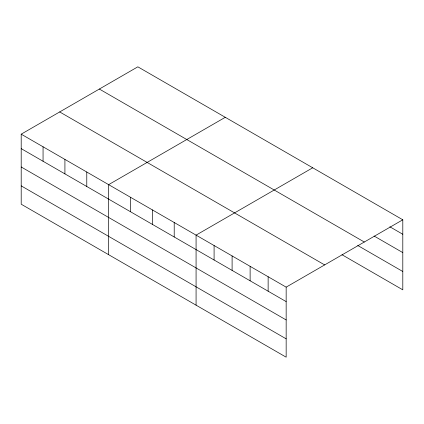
<?xml version="1.0" encoding="UTF-8"?>
<svg xmlns="http://www.w3.org/2000/svg" width="424" height="424" viewBox="0 0 424 424"><rect width="100%" height="100%" fill="white"/><g stroke="black" fill="none" stroke-linecap="round" stroke-linejoin="round"><path stroke-width="0.64" d="M286.158 319.945L286.158 287.138L21.2 134.169L21.2 204.204L286.158 357.178L286.158 319.945L21.2 166.977M21.2 134.169L137.842 66.822L402.8 219.796L402.8 289.831L341.993 254.723M225.277 117.305L108.634 184.647L108.634 254.686M312.716 167.787L196.073 235.129L196.073 305.163M286.158 287.138L402.8 219.796M389.852 226.787L402.8 234.265M374.085 236.025L402.8 252.603M99.349 89.045L364.306 242.019M357.755 245.491L402.8 271.498M59.694 111.941L324.651 264.915M21.2 148.638L286.158 301.607M21.2 185.866L286.158 338.84M268.138 276.734L268.138 291.209M250.123 266.336L250.123 280.805M232.103 255.932L232.103 270.401M214.088 245.528L214.088 260.002M174.211 222.51L174.211 236.979M152.354 209.891L152.354 224.36M130.497 197.266L130.497 211.74M86.777 172.027L86.777 186.496M64.92 159.408L64.92 173.877M43.057 146.789L43.057 161.258"/></g></svg>
